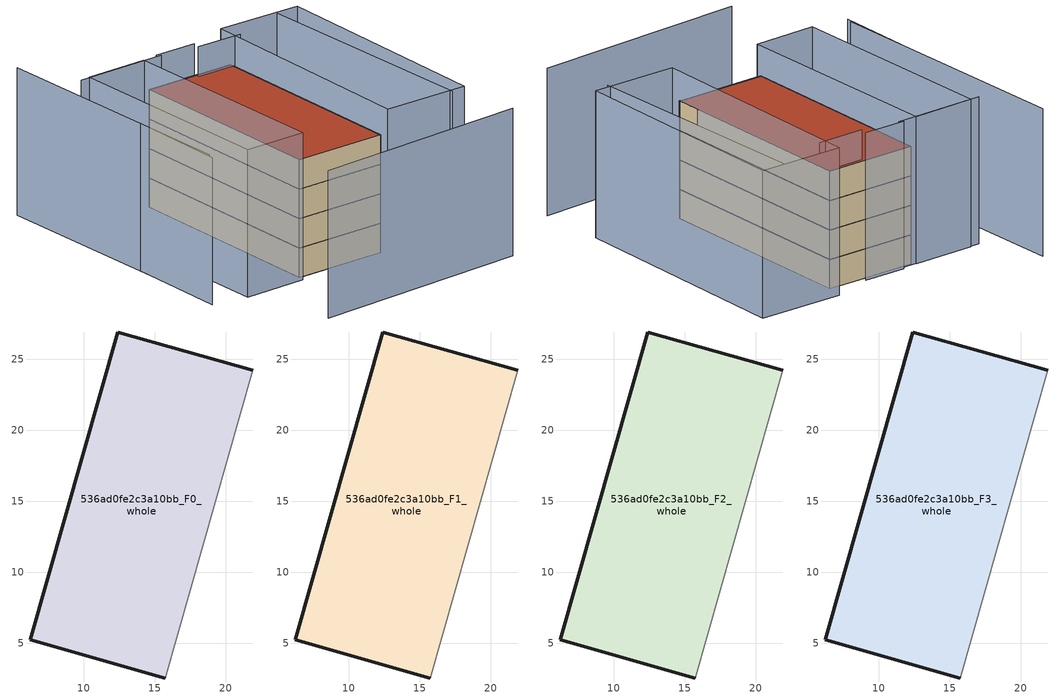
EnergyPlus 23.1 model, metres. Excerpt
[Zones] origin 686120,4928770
536ad0fe2c3a10bb_F0_whole
 floor ground (EU_floor_Construction): 15.75,2.54 21.89,24.21 12.38,26.91 6.24,5.22 z0
 wall outside (EU_wall_Construction): 15.75,2.54 6.24,5.22 12.38,26.91 21.89,24.21 z0:3
 wall adiabatic (EU_wall_Construction): 21.89,24.21 15.75,2.54 z0:3
536ad0fe2c3a10bb_F1_whole
 floor to 536ad0fe2c3a10bb_F0_whole (EU_floor_Construction): 15.75,2.54 21.89,24.21 12.38,26.91 6.24,5.22 z3
 wall outside (EU_wall_Construction): 15.75,2.54 6.24,5.22 12.38,26.91 21.89,24.21 z3:6
 wall adiabatic (EU_wall_Construction): 21.89,24.21 15.75,2.54 z3:6
536ad0fe2c3a10bb_F2_whole
 floor to 536ad0fe2c3a10bb_F1_whole (EU_floor_Construction): 15.75,2.54 21.89,24.21 12.38,26.91 6.24,5.22 z6
 wall outside (EU_wall_Construction): 15.75,2.54 6.24,5.22 12.38,26.91 21.89,24.21 z6:9
 wall adiabatic (EU_wall_Construction): 21.89,24.21 15.75,2.54 z6:9
536ad0fe2c3a10bb_F3_whole
 floor to 536ad0fe2c3a10bb_F2_whole (EU_floor_Construction): 15.75,2.54 21.89,24.21 12.38,26.91 6.24,5.22 z9
 wall outside (EU_wall_Construction): 15.75,2.54 6.24,5.22 12.38,26.91 21.89,24.21 z9:12
 wall adiabatic (EU_wall_Construction): 21.89,24.21 15.75,2.54 z9:12
 roof outside (EU_roof_Construction): 21.89,24.21 15.75,2.54 6.24,5.22 12.38,26.91 z12
shading: -0.38,-2.81 22.35,-8.05 / -0.98,18.47 -4.02,8 / 3.63,35.9 -3.58,8.62 / 22.48,-0.98 28.84,23.72 / 22.64,23.58 17.71,24.97 / 18.12,25.74 13.73,27 / 14.04,26.65 4.63,29.22 / 12.08,27.27 5.99,4.62 / 5.99,4.62 -0.5,6.36 / -0.5,6.36 5.6,29.01 / 5.6,29.01 12.08,27.27 / 15.4,1.47 22.6,25.83 / 22.6,25.83 31.44,23.22 / 31.44,23.22 24.24,-1.14 / 24.24,-1.14 15.4,1.47 z0:15
[Building]
EU S2 Campaign: North Axis=0; Terrain=City; Solar Distribution=FullExterior
[Site:Location]
Bologna: Latitude=44.5; Longitude=11.25; Time Zone=1; Elevation=37
[SizingPeriod:WeatherFileDays]
AnnualSizingPeriod: Begin Month=1; Begin Day of Month=1; End Month=12; End Day of Month=31; Day of Week for Start Day=Monday; Use Weather File Daylight Saving Period=No; Use Weather File Rain and Snow Indicators=No
[MATERIAL]
EU_InternalMass_Material: Roughness=MediumRough; Thickness=0.1; Conductivity=1; Density=1800; Specific Heat=900; Thermal Absorptance=0.9; Solar Absorptance=0.7; Visible Absorptance=0.7
[MATERIAL:NOMASS] Roughness=MediumRough; Thermal Absorptance=0.9; Solar Absorptance=0.7; Visible Absorptance=0.7
Name | Thermal Resistance
EU_wall_NoMass | 0.937881
EU_roof_NoMass | 0.548572
EU_floor_NoMass | 0.71348
[CONSTRUCTION]
EU_wall_Construction: EU_wall_NoMass
EU_roof_Construction: EU_roof_NoMass
EU_floor_Construction: EU_floor_NoMass
EU_InternalMass_Construction: EU_InternalMass_Material
[ZONE] Type=1; Multiplier=1; Ceiling Height=autocalculate; Floor Area=autocalculate; Part of Total Floor Area=Yes
Name | Volume
536ad0fe2c3a10bb_F0_whole | 668.015
536ad0fe2c3a10bb_F1_whole; 536ad0fe2c3a10bb_F2_whole; 536ad0fe2c3a10bb_F3_whole | 668.014
[INTERNALMASS] Construction=EU_InternalMass_Construction; Surface Area=222.672
Name | Zone or ZoneList
536ad0fe2c3a10bb_F0_whole_EU_InternalMass | 536ad0fe2c3a10bb_F0_whole
536ad0fe2c3a10bb_F1_whole_EU_InternalMass | 536ad0fe2c3a10bb_F1_whole
536ad0fe2c3a10bb_F2_whole_EU_InternalMass | 536ad0fe2c3a10bb_F2_whole
536ad0fe2c3a10bb_F3_whole_EU_InternalMass | 536ad0fe2c3a10bb_F3_whole
[OTHEREQUIPMENT] Fuel Type=Electricity; Design Level Calculation Method=Watts/Area; Power per Zone Floor Area=1; Fraction Latent=0; Fraction Radiant=0; Fraction Lost=0; Carbon Dioxide Generation Rate=0; EndUse Subcategory=EU_Step8_InternalGains
Name | Zone or ZoneList or Space or SpaceList | Schedule
EU_Step8_InternalGain_536ad0fe2c3a10bb_F0_whole_f000 | 536ad0fe2c3a10bb_F0_whole | EU_Step8_GainSchedule_536ad0fe2c3a10bb_F0_whole_f000
EU_Step8_InternalGain_536ad0fe2c3a10bb_F1_whole_f000 | 536ad0fe2c3a10bb_F1_whole | EU_Step8_GainSchedule_536ad0fe2c3a10bb_F1_whole_f000
EU_Step8_InternalGain_536ad0fe2c3a10bb_F2_whole_f000 | 536ad0fe2c3a10bb_F2_whole | EU_Step8_GainSchedule_536ad0fe2c3a10bb_F2_whole_f000
EU_Step8_InternalGain_536ad0fe2c3a10bb_F3_whole_f000 | 536ad0fe2c3a10bb_F3_whole | EU_Step8_GainSchedule_536ad0fe2c3a10bb_F3_whole_f000
[ZONEVENTILATION:DESIGNFLOWRATE] Schedule=EU_AlwaysOn; Design Flow Rate Calculation Method=AirChanges/Hour; Air Changes per Hour=0.687892; Ventilation Type=Natural; Fan Pressure Rise=0; Fan Total Efficiency=1; Constant Term Coefficient=1; Temperature Term Coefficient=0; Velocity Term Coefficient=0; Velocity Squared Term Coefficient=0; Minimum Indoor Temperature=-100; Maximum Indoor Temperature=100; Delta Temperature=-100; Minimum Outdoor Temperature=-100; Maximum Outdoor Temperature=100; Maximum Wind Speed=40
Name | Zone or ZoneList or Space or SpaceList
EU_ConstantAir_536ad0fe2c3a10bb_F0_whole | 536ad0fe2c3a10bb_F0_whole
EU_ConstantAir_536ad0fe2c3a10bb_F1_whole | 536ad0fe2c3a10bb_F1_whole
EU_ConstantAir_536ad0fe2c3a10bb_F2_whole | 536ad0fe2c3a10bb_F2_whole
EU_ConstantAir_536ad0fe2c3a10bb_F3_whole | 536ad0fe2c3a10bb_F3_whole
[HVACTEMPLATE:THERMOSTAT] Constant Heating Setpoint=20; Constant Cooling Setpoint=50
EU_HeatOnly_536ad0fe2c3a10bb_F0_whole; EU_HeatOnly_536ad0fe2c3a10bb_F1_whole; EU_HeatOnly_536ad0fe2c3a10bb_F2_whole; EU_HeatOnly_536ad0fe2c3a10bb_F3_whole
[HVACTEMPLATE:ZONE:IDEALLOADSAIRSYSTEM] System Availability Schedule=EU_AlwaysOn; Maximum Heating Supply Air Temperature=50; Minimum Cooling Supply Air Temperature=13; Maximum Heating Supply Air Humidity Ratio=0.0156; Minimum Cooling Supply Air Humidity Ratio=0.0077; Heating Limit=NoLimit; Cooling Limit=NoLimit; Heating Availability Schedule=EU_AlwaysOn; Cooling Availability Schedule=EU_CoolingOff; Dehumidification Control Type=ConstantSensibleHeatRatio; Cooling Sensible Heat Ratio=0.7; Dehumidification Setpoint=60; Humidification Control Type=None; Humidification Setpoint=30; Outdoor Air Method=None; Outdoor Air Flow Rate per Person=0.00944; Outdoor Air Flow Rate per Zone Floor Area=0; Outdoor Air Flow Rate per Zone=0; Demand Controlled Ventilation Type=None; Outdoor Air Economizer Type=NoEconomizer; Heat Recovery Type=None; Sensible Heat Recovery Effectiveness=0.7; Latent Heat Recovery Effectiveness=0.65
Name | Template Thermostat
536ad0fe2c3a10bb_F0_whole | EU_HeatOnly_536ad0fe2c3a10bb_F0_whole
536ad0fe2c3a10bb_F1_whole | EU_HeatOnly_536ad0fe2c3a10bb_F1_whole
536ad0fe2c3a10bb_F2_whole | EU_HeatOnly_536ad0fe2c3a10bb_F2_whole
536ad0fe2c3a10bb_F3_whole | EU_HeatOnly_536ad0fe2c3a10bb_F3_whole
[SIZING:ZONE] Zone Cooling Design Supply Air Temperature Input Method=SupplyAirTemperature; Zone Cooling Design Supply Air Temperature=13; Zone Heating Design Supply Air Temperature Input Method=SupplyAirTemperature; Zone Heating Design Supply Air Temperature=50; Zone Cooling Design Supply Air Humidity Ratio=0.008; Zone Heating Design Supply Air Humidity Ratio=0.008; Cooling Design Air Flow Method=DesignDay; Cooling Design Air Flow Rate=0; Cooling Minimum Air Flow per Zone Floor Area=0.000762; Cooling Minimum Air Flow=0; Cooling Minimum Air Flow Fraction=0.2; Heating Design Air Flow Method=DesignDay; Heating Design Air Flow Rate=0; Heating Maximum Air Flow per Zone Floor Area=0.002032; Heating Maximum Air Flow=0.141576; Heating Maximum Air Flow Fraction=0.3; Account for Dedicated Outdoor Air System=No; Dedicated Outdoor Air System Control Strategy=NeutralSupplyAir; Dedicated Outdoor Air Low Setpoint Temperature for Design=autosize; Dedicated Outdoor Air High Setpoint Temperature for Design=autosize; Zone Load Sizing Method=Sensible Load Only No Latent Load; Zone Latent Cooling Design Supply Air Humidity Ratio Input Method=HumidityRatioDifference; Zone Cooling Design Supply Air Humidity Ratio Difference=0.005; Zone Latent Heating Design Supply Air Humidity Ratio Input Method=HumidityRatioDifference; Zone Humidification Design Supply Air Humidity Ratio Difference=0.005
536ad0fe2c3a10bb_F0_whole; 536ad0fe2c3a10bb_F1_whole; 536ad0fe2c3a10bb_F2_whole; 536ad0fe2c3a10bb_F3_whole
[SCHEDULE:CONSTANT]
Name | Hourly Value
EU_AlwaysOn | 1
EU_CoolingOff | 0
[SCHEDULE:FILE] Column Number=1; Rows to Skip at Top=0; Number of Hours of Data=8760; Column Separator=Comma; Interpolate to Timestep=No; Minutes per Item=60; Adjust Schedule for Daylight Savings=Yes
Name | File
EU_Step8_GainSchedule_536ad0fe2c3a10bb_F0_whole_f000 | ../../schedules/536ad0fe2c3a10bb/536ad0fe2c3a10bb_F0_whole_f000_gain.csv
EU_Step8_GainSchedule_536ad0fe2c3a10bb_F1_whole_f000 | ../../schedules/536ad0fe2c3a10bb/536ad0fe2c3a10bb_F1_whole_f000_gain.csv
EU_Step8_GainSchedule_536ad0fe2c3a10bb_F2_whole_f000 | ../../schedules/536ad0fe2c3a10bb/536ad0fe2c3a10bb_F2_whole_f000_gain.csv
EU_Step8_GainSchedule_536ad0fe2c3a10bb_F3_whole_f000 | ../../schedules/536ad0fe2c3a10bb/536ad0fe2c3a10bb_F3_whole_f000_gain.csv
